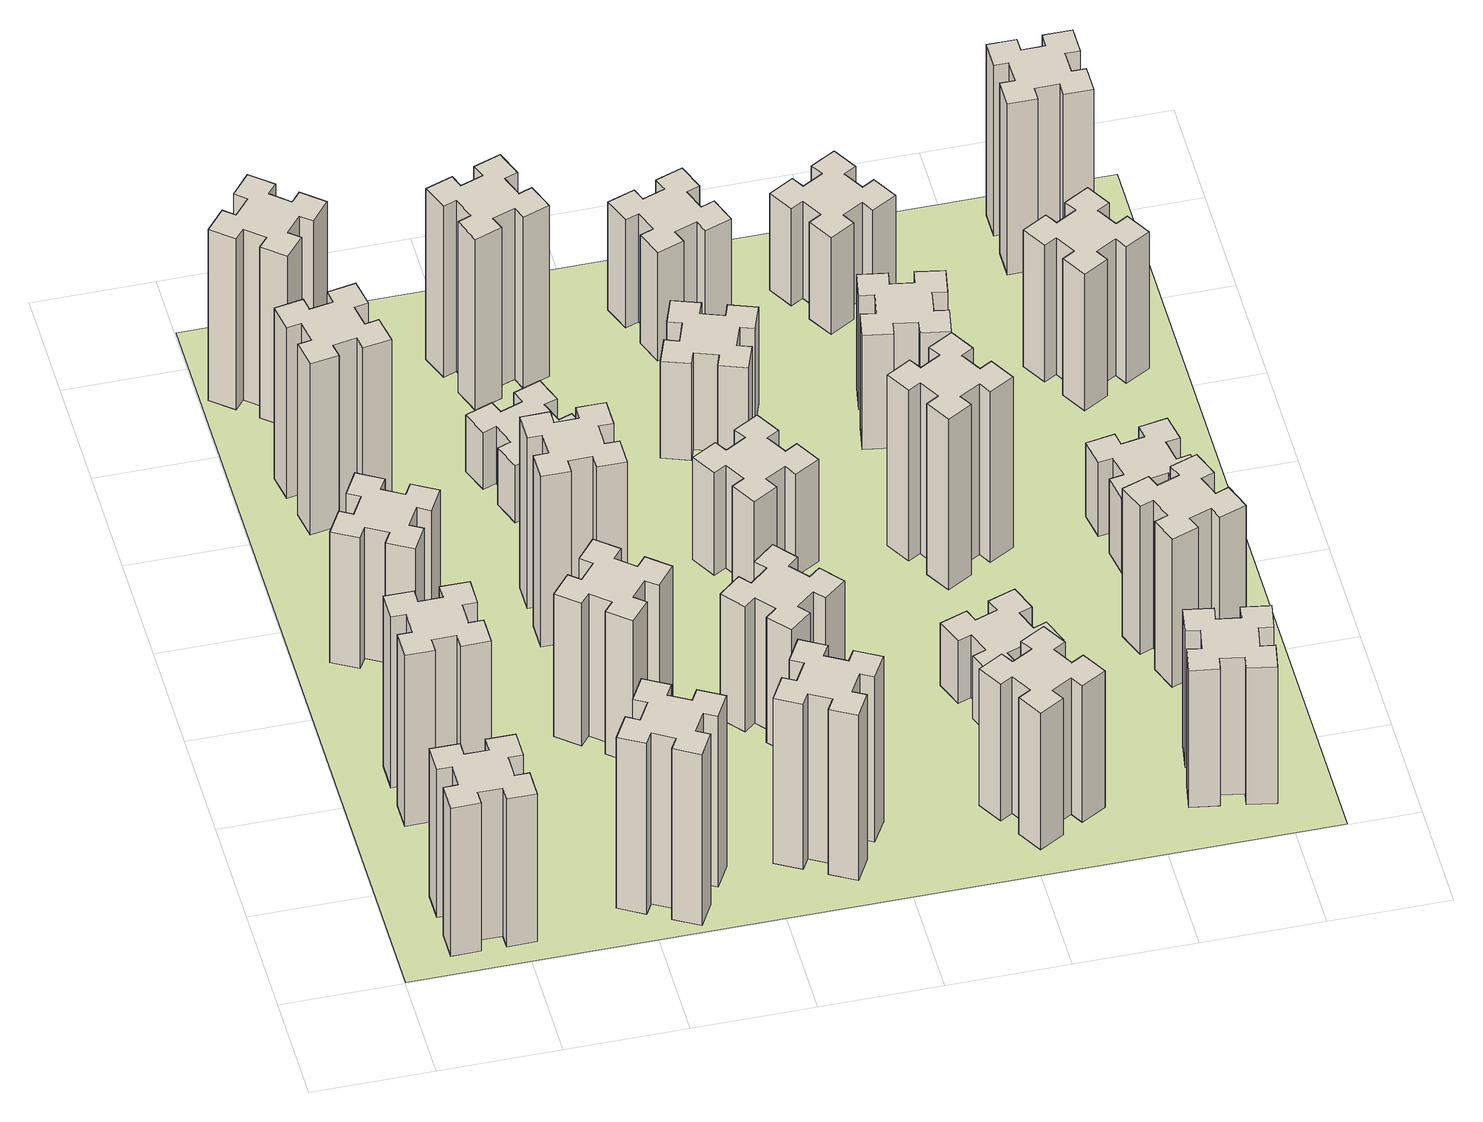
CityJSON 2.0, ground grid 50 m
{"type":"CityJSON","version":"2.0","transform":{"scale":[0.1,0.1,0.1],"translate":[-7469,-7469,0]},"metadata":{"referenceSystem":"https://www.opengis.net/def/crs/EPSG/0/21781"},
"CityObjects":{
"building1":{"type":"Building","attributes":{"class":"1000","function":"1000","usage":"1000","yearOfConstruction":2016,"roofType":"1000","measuredHeight":78,"storeysAboveGround":30,"storeysBelowGround":0},"geometry":[{"type":"Solid","lod":"1","boundaries":[[[[0,1,2,3,4,5,6,7,8,9,10,11,12,13,14,15,16,17,18,19]],[[17,16,20,21]],[[16,15,22,20]],[[15,14,23,22]],[[14,13,24,23]],[[13,12,25,24]],[[12,11,26,25]],[[11,10,27,26]],[[10,9,28,27]],[[9,8,29,28]],[[8,7,30,29]],[[7,6,31,30]],[[6,5,32,31]],[[5,4,33,32]],[[4,3,34,33]],[[3,2,35,34]],[[2,1,36,35]],[[1,0,37,36]],[[0,19,38,37]],[[19,18,39,38]],[[18,17,21,39]],[[24,25,26,27,28,29,30,31,32,33,34,35,36,37,38,39,21,20,22,23]]]]}]},
"building2":{"type":"Building","attributes":{"class":"1000","function":"1000","usage":"1000","yearOfConstruction":2016,"roofType":"1000","measuredHeight":90,"storeysAboveGround":30,"storeysBelowGround":0},"geometry":[{"type":"Solid","lod":"1","boundaries":[[[[40,41,42,43,44,45,46,47,48,49,50,51,52,53,54,55,56,57,58,59]],[[57,56,60,61]],[[56,55,62,60]],[[55,54,63,62]],[[54,53,64,63]],[[53,52,65,64]],[[52,51,66,65]],[[51,50,67,66]],[[50,49,68,67]],[[49,48,69,68]],[[48,47,70,69]],[[47,46,71,70]],[[46,45,72,71]],[[45,44,73,72]],[[44,43,74,73]],[[43,42,75,74]],[[42,41,76,75]],[[41,40,77,76]],[[40,59,78,77]],[[59,58,79,78]],[[58,57,61,79]],[[64,65,66,67,68,69,70,71,72,73,74,75,76,77,78,79,61,60,62,63]]]]}]},
"building3":{"type":"Building","attributes":{"class":"1000","function":"1000","usage":"1000","yearOfConstruction":2016,"roofType":"1000","measuredHeight":69,"storeysAboveGround":30,"storeysBelowGround":0},"geometry":[{"type":"Solid","lod":"1","boundaries":[[[[80,81,82,83,84,85,86,87,88,89,90,91,92,93,94,95,96,97,98,99]],[[97,96,100,101]],[[96,95,102,100]],[[95,94,103,102]],[[94,93,104,103]],[[93,92,105,104]],[[92,91,106,105]],[[91,90,107,106]],[[90,89,108,107]],[[89,88,109,108]],[[88,87,110,109]],[[87,86,111,110]],[[86,85,112,111]],[[85,84,113,112]],[[84,83,114,113]],[[83,82,115,114]],[[82,81,116,115]],[[81,80,117,116]],[[80,99,118,117]],[[99,98,119,118]],[[98,97,101,119]],[[104,105,106,107,108,109,110,111,112,113,114,115,116,117,118,119,101,100,102,103]]]]}]},
"building4":{"type":"Building","attributes":{"class":"1000","function":"1000","usage":"1000","yearOfConstruction":2016,"roofType":"1000","measuredHeight":90,"storeysAboveGround":30,"storeysBelowGround":0},"geometry":[{"type":"Solid","lod":"1","boundaries":[[[[120,121,122,123,124,125,126,127,128,129,130,131,132,133,134,135,136,137,138,139]],[[137,136,140,141]],[[136,135,142,140]],[[135,134,143,142]],[[134,133,144,143]],[[133,132,145,144]],[[132,131,146,145]],[[131,130,147,146]],[[130,129,148,147]],[[129,128,149,148]],[[128,127,150,149]],[[127,126,151,150]],[[126,125,152,151]],[[125,124,153,152]],[[124,123,154,153]],[[123,122,155,154]],[[122,121,156,155]],[[121,120,157,156]],[[120,139,158,157]],[[139,138,159,158]],[[138,137,141,159]],[[144,145,146,147,148,149,150,151,152,153,154,155,156,157,158,159,141,140,142,143]]]]}]},
"building5":{"type":"Building","attributes":{"class":"1000","function":"1000","usage":"1000","yearOfConstruction":2016,"roofType":"1000","measuredHeight":90,"storeysAboveGround":30,"storeysBelowGround":0},"geometry":[{"type":"Solid","lod":"1","boundaries":[[[[160,161,162,163,164,165,166,167,168,169,170,171,172,173,174,175,176,177,178,179]],[[177,176,180,181]],[[176,175,182,180]],[[175,174,183,182]],[[174,173,184,183]],[[173,172,185,184]],[[172,171,186,185]],[[171,170,187,186]],[[170,169,188,187]],[[169,168,189,188]],[[168,167,190,189]],[[167,166,191,190]],[[166,165,192,191]],[[165,164,193,192]],[[164,163,194,193]],[[163,162,195,194]],[[162,161,196,195]],[[161,160,197,196]],[[160,179,198,197]],[[179,178,199,198]],[[178,177,181,199]],[[184,185,186,187,188,189,190,191,192,193,194,195,196,197,198,199,181,180,182,183]]]]}]},
"building6":{"type":"Building","attributes":{"class":"1000","function":"1000","usage":"1000","yearOfConstruction":2016,"roofType":"1000","measuredHeight":90,"storeysAboveGround":30,"storeysBelowGround":0},"geometry":[{"type":"Solid","lod":"1","boundaries":[[[[200,201,202,203,204,205,206,207,208,209,210,211,212,213,214,215,216,217,218,219]],[[217,216,220,221]],[[216,215,222,220]],[[215,214,223,222]],[[214,213,224,223]],[[213,212,225,224]],[[212,211,226,225]],[[211,210,227,226]],[[210,209,228,227]],[[209,208,229,228]],[[208,207,230,229]],[[207,206,231,230]],[[206,205,232,231]],[[205,204,233,232]],[[204,203,234,233]],[[203,202,235,234]],[[202,201,236,235]],[[201,200,237,236]],[[200,219,238,237]],[[219,218,239,238]],[[218,217,221,239]],[[224,225,226,227,228,229,230,231,232,233,234,235,236,237,238,239,221,220,222,223]]]]}]},
"building7":{"type":"Building","attributes":{"class":"1000","function":"1000","usage":"1000","yearOfConstruction":2016,"roofType":"1000","measuredHeight":75,"storeysAboveGround":30,"storeysBelowGround":0},"geometry":[{"type":"Solid","lod":"1","boundaries":[[[[240,241,242,243,244,245,246,247,248,249,250,251,252,253,254,255,256,257,258,259]],[[257,256,260,261]],[[256,255,262,260]],[[255,254,263,262]],[[254,253,264,263]],[[253,252,265,264]],[[252,251,266,265]],[[251,250,267,266]],[[250,249,268,267]],[[249,248,269,268]],[[248,247,270,269]],[[247,246,271,270]],[[246,245,272,271]],[[245,244,273,272]],[[244,243,274,273]],[[243,242,275,274]],[[242,241,276,275]],[[241,240,277,276]],[[240,259,278,277]],[[259,258,279,278]],[[258,257,261,279]],[[264,265,266,267,268,269,270,271,272,273,274,275,276,277,278,279,261,260,262,263]]]]}]},
"building8":{"type":"Building","attributes":{"class":"1000","function":"1000","usage":"1000","yearOfConstruction":2016,"roofType":"1000","measuredHeight":90,"storeysAboveGround":30,"storeysBelowGround":0},"geometry":[{"type":"Solid","lod":"1","boundaries":[[[[280,281,282,283,284,285,286,287,288,289,290,291,292,293,294,295,296,297,298,299]],[[297,296,300,301]],[[296,295,302,300]],[[295,294,303,302]],[[294,293,304,303]],[[293,292,305,304]],[[292,291,306,305]],[[291,290,307,306]],[[290,289,308,307]],[[289,288,309,308]],[[288,287,310,309]],[[287,286,311,310]],[[286,285,312,311]],[[285,284,313,312]],[[284,283,314,313]],[[283,282,315,314]],[[282,281,316,315]],[[281,280,317,316]],[[280,299,318,317]],[[299,298,319,318]],[[298,297,301,319]],[[304,305,306,307,308,309,310,311,312,313,314,315,316,317,318,319,301,300,302,303]]]]}]},
"building9":{"type":"Building","attributes":{"class":"1000","function":"1000","usage":"1000","yearOfConstruction":2016,"roofType":"1000","measuredHeight":87,"storeysAboveGround":30,"storeysBelowGround":0},"geometry":[{"type":"Solid","lod":"1","boundaries":[[[[320,321,322,323,324,325,326,327,328,329,330,331,332,333,334,335,336,337,338,339]],[[337,336,340,341]],[[336,335,342,340]],[[335,334,343,342]],[[334,333,344,343]],[[333,332,345,344]],[[332,331,346,345]],[[331,330,347,346]],[[330,329,348,347]],[[329,328,349,348]],[[328,327,350,349]],[[327,326,351,350]],[[326,325,352,351]],[[325,324,353,352]],[[324,323,354,353]],[[323,322,355,354]],[[322,321,356,355]],[[321,320,357,356]],[[320,339,358,357]],[[339,338,359,358]],[[338,337,341,359]],[[344,345,346,347,348,349,350,351,352,353,354,355,356,357,358,359,341,340,342,343]]]]}]},
"building10":{"type":"Building","attributes":{"class":"1000","function":"1000","usage":"1000","yearOfConstruction":2016,"roofType":"1000","measuredHeight":30,"storeysAboveGround":30,"storeysBelowGround":0},"geometry":[{"type":"Solid","lod":"1","boundaries":[[[[360,361,362,363,364,365,366,367,368,369,370,371,372,373,374,375,376,377,378,379]],[[377,376,380,381]],[[376,375,382,380]],[[375,374,383,382]],[[374,373,384,383]],[[373,372,385,384]],[[372,371,386,385]],[[371,370,387,386]],[[370,369,388,387]],[[369,368,389,388]],[[368,367,390,389]],[[367,366,391,390]],[[366,365,392,391]],[[365,364,393,392]],[[364,363,394,393]],[[363,362,395,394]],[[362,361,396,395]],[[361,360,397,396]],[[360,379,398,397]],[[379,378,399,398]],[[378,377,381,399]],[[384,385,386,387,388,389,390,391,392,393,394,395,396,397,398,399,381,380,382,383]]]]}]},
"building11":{"type":"Building","attributes":{"class":"1000","function":"1000","usage":"1000","yearOfConstruction":2016,"roofType":"1000","measuredHeight":90,"storeysAboveGround":30,"storeysBelowGround":0},"geometry":[{"type":"Solid","lod":"1","boundaries":[[[[400,401,402,403,404,405,406,407,408,409,410,411,412,413,414,415,416,417,418,419]],[[417,416,420,421]],[[416,415,422,420]],[[415,414,423,422]],[[414,413,424,423]],[[413,412,425,424]],[[412,411,426,425]],[[411,410,427,426]],[[410,409,428,427]],[[409,408,429,428]],[[408,407,430,429]],[[407,406,431,430]],[[406,405,432,431]],[[405,404,433,432]],[[404,403,434,433]],[[403,402,435,434]],[[402,401,436,435]],[[401,400,437,436]],[[400,419,438,437]],[[419,418,439,438]],[[418,417,421,439]],[[424,425,426,427,428,429,430,431,432,433,434,435,436,437,438,439,421,420,422,423]]]]}]},
"building12":{"type":"Building","attributes":{"class":"1000","function":"1000","usage":"1000","yearOfConstruction":2016,"roofType":"1000","measuredHeight":66,"storeysAboveGround":30,"storeysBelowGround":0},"geometry":[{"type":"Solid","lod":"1","boundaries":[[[[440,441,442,443,444,445,446,447,448,449,450,451,452,453,454,455,456,457,458,459]],[[457,456,460,461]],[[456,455,462,460]],[[455,454,463,462]],[[454,453,464,463]],[[453,452,465,464]],[[452,451,466,465]],[[451,450,467,466]],[[450,449,468,467]],[[449,448,469,468]],[[448,447,470,469]],[[447,446,471,470]],[[446,445,472,471]],[[445,444,473,472]],[[444,443,474,473]],[[443,442,475,474]],[[442,441,476,475]],[[441,440,477,476]],[[440,459,478,477]],[[459,458,479,478]],[[458,457,461,479]],[[464,465,466,467,468,469,470,471,472,473,474,475,476,477,478,479,461,460,462,463]]]]}]},
"building13":{"type":"Building","attributes":{"class":"1000","function":"1000","usage":"1000","yearOfConstruction":2016,"roofType":"1000","measuredHeight":54,"storeysAboveGround":30,"storeysBelowGround":0},"geometry":[{"type":"Solid","lod":"1","boundaries":[[[[480,481,482,483,484,485,486,487,488,489,490,491,492,493,494,495,496,497,498,499]],[[497,496,500,501]],[[496,495,502,500]],[[495,494,503,502]],[[494,493,504,503]],[[493,492,505,504]],[[492,491,506,505]],[[491,490,507,506]],[[490,489,508,507]],[[489,488,509,508]],[[488,487,510,509]],[[487,486,511,510]],[[486,485,512,511]],[[485,484,513,512]],[[484,483,514,513]],[[483,482,515,514]],[[482,481,516,515]],[[481,480,517,516]],[[480,499,518,517]],[[499,498,519,518]],[[498,497,501,519]],[[504,505,506,507,508,509,510,511,512,513,514,515,516,517,518,519,501,500,502,503]]]]}]},
"building14":{"type":"Building","attributes":{"class":"1000","function":"1000","usage":"1000","yearOfConstruction":2016,"roofType":"1000","measuredHeight":51,"storeysAboveGround":30,"storeysBelowGround":0},"geometry":[{"type":"Solid","lod":"1","boundaries":[[[[520,521,522,523,524,525,526,527,528,529,530,531,532,533,534,535,536,537,538,539]],[[537,536,540,541]],[[536,535,542,540]],[[535,534,543,542]],[[534,533,544,543]],[[533,532,545,544]],[[532,531,546,545]],[[531,530,547,546]],[[530,529,548,547]],[[529,528,549,548]],[[528,527,550,549]],[[527,526,551,550]],[[526,525,552,551]],[[525,524,553,552]],[[524,523,554,553]],[[523,522,555,554]],[[522,521,556,555]],[[521,520,557,556]],[[520,539,558,557]],[[539,538,559,558]],[[538,537,541,559]],[[544,545,546,547,548,549,550,551,552,553,554,555,556,557,558,559,541,540,542,543]]]]}]},
"building15":{"type":"Building","attributes":{"class":"1000","function":"1000","usage":"1000","yearOfConstruction":2016,"roofType":"1000","measuredHeight":72,"storeysAboveGround":30,"storeysBelowGround":0},"geometry":[{"type":"Solid","lod":"1","boundaries":[[[[560,561,562,563,564,565,566,567,568,569,570,571,572,573,574,575,576,577,578,579]],[[577,576,580,581]],[[576,575,582,580]],[[575,574,583,582]],[[574,573,584,583]],[[573,572,585,584]],[[572,571,586,585]],[[571,570,587,586]],[[570,569,588,587]],[[569,568,589,588]],[[568,567,590,589]],[[567,566,591,590]],[[566,565,592,591]],[[565,564,593,592]],[[564,563,594,593]],[[563,562,595,594]],[[562,561,596,595]],[[561,560,597,596]],[[560,579,598,597]],[[579,578,599,598]],[[578,577,581,599]],[[584,585,586,587,588,589,590,591,592,593,594,595,596,597,598,599,581,580,582,583]]]]}]},
"building16":{"type":"Building","attributes":{"class":"1000","function":"1000","usage":"1000","yearOfConstruction":2016,"roofType":"1000","measuredHeight":57,"storeysAboveGround":30,"storeysBelowGround":0},"geometry":[{"type":"Solid","lod":"1","boundaries":[[[[600,601,602,603,604,605,606,607,608,609,610,611,612,613,614,615,616,617,618,619]],[[617,616,620,621]],[[616,615,622,620]],[[615,614,623,622]],[[614,613,624,623]],[[613,612,625,624]],[[612,611,626,625]],[[611,610,627,626]],[[610,609,628,627]],[[609,608,629,628]],[[608,607,630,629]],[[607,606,631,630]],[[606,605,632,631]],[[605,604,633,632]],[[604,603,634,633]],[[603,602,635,634]],[[602,601,636,635]],[[601,600,637,636]],[[600,619,638,637]],[[619,618,639,638]],[[618,617,621,639]],[[624,625,626,627,628,629,630,631,632,633,634,635,636,637,638,639,621,620,622,623]]]]}]},
"building17":{"type":"Building","attributes":{"class":"1000","function":"1000","usage":"1000","yearOfConstruction":2016,"roofType":"1000","measuredHeight":33,"storeysAboveGround":30,"storeysBelowGround":0},"geometry":[{"type":"Solid","lod":"1","boundaries":[[[[640,641,642,643,644,645,646,647,648,649,650,651,652,653,654,655,656,657,658,659]],[[657,656,660,661]],[[656,655,662,660]],[[655,654,663,662]],[[654,653,664,663]],[[653,652,665,664]],[[652,651,666,665]],[[651,650,667,666]],[[650,649,668,667]],[[649,648,669,668]],[[648,647,670,669]],[[647,646,671,670]],[[646,645,672,671]],[[645,644,673,672]],[[644,643,674,673]],[[643,642,675,674]],[[642,641,676,675]],[[641,640,677,676]],[[640,659,678,677]],[[659,658,679,678]],[[658,657,661,679]],[[664,665,666,667,668,669,670,671,672,673,674,675,676,677,678,679,661,660,662,663]]]]}]},
"building18":{"type":"Building","attributes":{"class":"1000","function":"1000","usage":"1000","yearOfConstruction":2016,"roofType":"1000","measuredHeight":90,"storeysAboveGround":30,"storeysBelowGround":0},"geometry":[{"type":"Solid","lod":"1","boundaries":[[[[680,681,682,683,684,685,686,687,688,689,690,691,692,693,694,695,696,697,698,699]],[[697,696,700,701]],[[696,695,702,700]],[[695,694,703,702]],[[694,693,704,703]],[[693,692,705,704]],[[692,691,706,705]],[[691,690,707,706]],[[690,689,708,707]],[[689,688,709,708]],[[688,687,710,709]],[[687,686,711,710]],[[686,685,712,711]],[[685,684,713,712]],[[684,683,714,713]],[[683,682,715,714]],[[682,681,716,715]],[[681,680,717,716]],[[680,699,718,717]],[[699,698,719,718]],[[698,697,701,719]],[[704,705,706,707,708,709,710,711,712,713,714,715,716,717,718,719,701,700,702,703]]]]}]},
"building19":{"type":"Building","attributes":{"class":"1000","function":"1000","usage":"1000","yearOfConstruction":2016,"roofType":"1000","measuredHeight":60,"storeysAboveGround":30,"storeysBelowGround":0},"geometry":[{"type":"Solid","lod":"1","boundaries":[[[[720,721,722,723,724,725,726,727,728,729,730,731,732,733,734,735,736,737,738,739]],[[737,736,740,741]],[[736,735,742,740]],[[735,734,743,742]],[[734,733,744,743]],[[733,732,745,744]],[[732,731,746,745]],[[731,730,747,746]],[[730,729,748,747]],[[729,728,749,748]],[[728,727,750,749]],[[727,726,751,750]],[[726,725,752,751]],[[725,724,753,752]],[[724,723,754,753]],[[723,722,755,754]],[[722,721,756,755]],[[721,720,757,756]],[[720,739,758,757]],[[739,738,759,758]],[[738,737,741,759]],[[744,745,746,747,748,749,750,751,752,753,754,755,756,757,758,759,741,740,742,743]]]]}]},
"building20":{"type":"Building","attributes":{"class":"1000","function":"1000","usage":"1000","yearOfConstruction":2016,"roofType":"1000","measuredHeight":72,"storeysAboveGround":30,"storeysBelowGround":0},"geometry":[{"type":"Solid","lod":"1","boundaries":[[[[760,761,762,763,764,765,766,767,768,769,770,771,772,773,774,775,776,777,778,779]],[[777,776,780,781]],[[776,775,782,780]],[[775,774,783,782]],[[774,773,784,783]],[[773,772,785,784]],[[772,771,786,785]],[[771,770,787,786]],[[770,769,788,787]],[[769,768,789,788]],[[768,767,790,789]],[[767,766,791,790]],[[766,765,792,791]],[[765,764,793,792]],[[764,763,794,793]],[[763,762,795,794]],[[762,761,796,795]],[[761,760,797,796]],[[760,779,798,797]],[[779,778,799,798]],[[778,777,781,799]],[[784,785,786,787,788,789,790,791,792,793,794,795,796,797,798,799,781,780,782,783]]]]}]},
"building21":{"type":"Building","attributes":{"class":"1000","function":"1000","usage":"1000","yearOfConstruction":2016,"roofType":"1000","measuredHeight":51,"storeysAboveGround":30,"storeysBelowGround":0},"geometry":[{"type":"Solid","lod":"1","boundaries":[[[[800,801,802,803,804,805,806,807,808,809,810,811,812,813,814,815,816,817,818,819]],[[817,816,820,821]],[[816,815,822,820]],[[815,814,823,822]],[[814,813,824,823]],[[813,812,825,824]],[[812,811,826,825]],[[811,810,827,826]],[[810,809,828,827]],[[809,808,829,828]],[[808,807,830,829]],[[807,806,831,830]],[[806,805,832,831]],[[805,804,833,832]],[[804,803,834,833]],[[803,802,835,834]],[[802,801,836,835]],[[801,800,837,836]],[[800,819,838,837]],[[819,818,839,838]],[[818,817,821,839]],[[824,825,826,827,828,829,830,831,832,833,834,835,836,837,838,839,821,820,822,823]]]]}]},
"building22":{"type":"Building","attributes":{"class":"1000","function":"1000","usage":"1000","yearOfConstruction":2016,"roofType":"1000","measuredHeight":78,"storeysAboveGround":30,"storeysBelowGround":0},"geometry":[{"type":"Solid","lod":"1","boundaries":[[[[840,841,842,843,844,845,846,847,848,849,850,851,852,853,854,855,856,857,858,859]],[[857,856,860,861]],[[856,855,862,860]],[[855,854,863,862]],[[854,853,864,863]],[[853,852,865,864]],[[852,851,866,865]],[[851,850,867,866]],[[850,849,868,867]],[[849,848,869,868]],[[848,847,870,869]],[[847,846,871,870]],[[846,845,872,871]],[[845,844,873,872]],[[844,843,874,873]],[[843,842,875,874]],[[842,841,876,875]],[[841,840,877,876]],[[840,859,878,877]],[[859,858,879,878]],[[858,857,861,879]],[[864,865,866,867,868,869,870,871,872,873,874,875,876,877,878,879,861,860,862,863]]]]}]},
"building23":{"type":"Building","attributes":{"class":"1000","function":"1000","usage":"1000","yearOfConstruction":2016,"roofType":"1000","measuredHeight":39,"storeysAboveGround":30,"storeysBelowGround":0},"geometry":[{"type":"Solid","lod":"1","boundaries":[[[[880,881,882,883,884,885,886,887,888,889,890,891,892,893,894,895,896,897,898,899]],[[897,896,900,901]],[[896,895,902,900]],[[895,894,903,902]],[[894,893,904,903]],[[893,892,905,904]],[[892,891,906,905]],[[891,890,907,906]],[[890,889,908,907]],[[889,888,909,908]],[[888,887,910,909]],[[887,886,911,910]],[[886,885,912,911]],[[885,884,913,912]],[[884,883,914,913]],[[883,882,915,914]],[[882,881,916,915]],[[881,880,917,916]],[[880,899,918,917]],[[899,898,919,918]],[[898,897,901,919]],[[904,905,906,907,908,909,910,911,912,913,914,915,916,917,918,919,901,900,902,903]]]]}]},
"building24":{"type":"Building","attributes":{"class":"1000","function":"1000","usage":"1000","yearOfConstruction":2016,"roofType":"1000","measuredHeight":72,"storeysAboveGround":30,"storeysBelowGround":0},"geometry":[{"type":"Solid","lod":"1","boundaries":[[[[920,921,922,923,924,925,926,927,928,929,930,931,932,933,934,935,936,937,938,939]],[[937,936,940,941]],[[936,935,942,940]],[[935,934,943,942]],[[934,933,944,943]],[[933,932,945,944]],[[932,931,946,945]],[[931,930,947,946]],[[930,929,948,947]],[[929,928,949,948]],[[928,927,950,949]],[[927,926,951,950]],[[926,925,952,951]],[[925,924,953,952]],[[924,923,954,953]],[[923,922,955,954]],[[922,921,956,955]],[[921,920,957,956]],[[920,939,958,957]],[[939,938,959,958]],[[938,937,941,959]],[[944,945,946,947,948,949,950,951,952,953,954,955,956,957,958,959,941,940,942,943]]]]}]},
"building25":{"type":"Building","attributes":{"class":"1000","function":"1000","usage":"1000","yearOfConstruction":2016,"roofType":"1000","measuredHeight":90,"storeysAboveGround":30,"storeysBelowGround":0},"geometry":[{"type":"Solid","lod":"1","boundaries":[[[[960,961,962,963,964,965,966,967,968,969,970,971,972,973,974,975,976,977,978,979]],[[977,976,980,981]],[[976,975,982,980]],[[975,974,983,982]],[[974,973,984,983]],[[973,972,985,984]],[[972,971,986,985]],[[971,970,987,986]],[[970,969,988,987]],[[969,968,989,988]],[[968,967,990,989]],[[967,966,991,990]],[[966,965,992,991]],[[965,964,993,992]],[[964,963,994,993]],[[963,962,995,994]],[[962,961,996,995]],[[961,960,997,996]],[[960,979,998,997]],[[979,978,999,998]],[[978,977,981,999]],[[984,985,986,987,988,989,990,991,992,993,994,995,996,997,998,999,981,980,982,983]]]]}]},
"landuse1":{"type":"LandUse","attributes":{"name":"plot1","function":"1010"},"geometry":[{"type":"MultiSurface","lod":"1","boundaries":[[[1000,1001,1002,1003]]]}]}
},
"vertices":[
[265,325,0],[265,225,0],[205,225,0],[205,105,0],[325,105,0],[325,165,0],[425,165,0],[425,105,0],[545,105,0],[545,225,0],[485,225,0],[485,325,0],[545,325,0],[545,445,0],[425,445,0],[425,385,0],[325,385,0],[325,445,0],[205,445,0],[205,325,0],[325,385,780],[325,445,780],[425,385,780],[425,445,780],[545,445,780],[545,325,780],[485,325,780],[485,225,780],[545,225,780],[545,105,780],[425,105,780],[425,165,780],[325,165,780],[325,105,780],[205,105,780],[205,225,780],[265,225,780],[265,325,780],[205,325,780],[205,445,780],
[265,1065,0],[265,965,0],[205,965,0],[205,845,0],[325,845,0],[325,905,0],[425,905,0],[425,845,0],[545,845,0],[545,965,0],[485,965,0],[485,1065,0],[545,1065,0],[545,1185,0],[425,1185,0],[425,1125,0],[325,1125,0],[325,1185,0],[205,1185,0],[205,1065,0],[325,1125,900],[325,1185,900],[425,1125,900],[425,1185,900],[545,1185,900],[545,1065,900],[485,1065,900],[485,965,900],[545,965,900],[545,845,900],[425,845,900],[425,905,900],[325,905,900],[325,845,900],[205,845,900],[205,965,900],[265,965,900],[265,1065,900],[205,1065,900],[205,1185,900],
[474,1926,0],[387,1976,0],[417,2028,0],[313,2088,0],[253,1984,0],[305,1954,0],[255,1867,0],[203,1897,0],[143,1793,0],[247,1733,0],[277,1785,0],[364,1735,0],[334,1683,0],[438,1623,0],[498,1727,0],[446,1757,0],[496,1844,0],[548,1814,0],[608,1918,0],[504,1978,0],[496,1844,690],[548,1814,690],[446,1757,690],[498,1727,690],[438,1623,690],[334,1683,690],[364,1735,690],[277,1785,690],[247,1733,690],[143,1793,690],[203,1897,690],[255,1867,690],[305,1954,690],[253,1984,690],[313,2088,690],[417,2028,690],[387,1976,690],[474,1926,690],[504,1978,690],[608,1918,690],
[405,2812,0],[307,2795,0],[297,2854,0],[178,2833,0],[199,2715,0],[258,2725,0],[276,2627,0],[217,2617,0],[237,2498,0],[356,2519,0],[345,2578,0],[444,2596,0],[454,2537,0],[572,2557,0],[551,2676,0],[492,2665,0],[475,2764,0],[534,2774,0],[513,2892,0],[395,2871,0],[475,2764,900],[534,2774,900],[492,2665,900],[551,2676,900],[572,2557,900],[454,2537,900],[444,2596,900],[345,2578,900],[356,2519,900],[237,2498,900],[217,2617,900],[276,2627,900],[258,2725,900],[199,2715,900],[178,2833,900],[297,2854,900],[307,2795,900],[405,2812,900],[395,2871,900],[513,2892,900],
[1214,346,0],[1127,396,0],[1157,448,0],[1053,508,0],[993,404,0],[1045,374,0],[995,287,0],[943,317,0],[883,213,0],[987,153,0],[1017,205,0],[1104,155,0],[1074,103,0],[1178,43,0],[1238,147,0],[1186,177,0],[1236,264,0],[1288,234,0],[1348,338,0],[1244,398,0],[1236,264,900],[1288,234,900],[1186,177,900],[1238,147,900],[1178,43,900],[1074,103,900],[1104,155,900],[1017,205,900],[987,153,900],[883,213,900],[943,317,900],[995,287,900],[1045,374,900],[993,404,900],[1053,508,900],[1157,448,900],[1127,396,900],[1214,346,900],[1244,398,900],[1348,338,900],
[384,3387,0],[308,3452,0],[346,3498,0],[254,3575,0],[177,3483,0],[223,3444,0],[159,3368,0],[113,3406,0],[36,3314,0],[128,3237,0],[166,3283,0],[243,3219,0],[204,3173,0],[296,3096,0],[373,3188,0],[327,3226,0],[392,3303,0],[438,3264,0],[515,3356,0],[423,3433,0],[392,3303,900],[438,3264,900],[327,3226,900],[373,3188,900],[296,3096,900],[204,3173,900],[243,3219,900],[166,3283,900],[128,3237,900],[36,3314,900],[113,3406,900],[159,3368,900],[223,3444,900],[177,3483,900],[254,3575,900],[346,3498,900],[308,3452,900],[384,3387,900],[423,3433,900],[515,3356,900],
[1224,1267,0],[1148,1332,0],[1186,1378,0],[1094,1455,0],[1017,1363,0],[1063,1324,0],[999,1248,0],[953,1286,0],[876,1194,0],[968,1117,0],[1006,1163,0],[1083,1099,0],[1044,1053,0],[1136,976,0],[1213,1068,0],[1167,1106,0],[1232,1183,0],[1278,1144,0],[1355,1236,0],[1263,1313,0],[1232,1183,750],[1278,1144,750],[1167,1106,750],[1213,1068,750],[1136,976,750],[1044,1053,750],[1083,1099,750],[1006,1163,750],[968,1117,750],[876,1194,750],[953,1286,750],[999,1248,750],[1063,1324,750],[1017,1363,750],[1094,1455,750],[1186,1378,750],[1148,1332,750],[1224,1267,750],[1263,1313,750],[1355,1236,750],
[1165,1965,0],[1065,1965,0],[1065,2025,0],[945,2025,0],[945,1905,0],[1005,1905,0],[1005,1805,0],[945,1805,0],[945,1685,0],[1065,1685,0],[1065,1745,0],[1165,1745,0],[1165,1685,0],[1285,1685,0],[1285,1805,0],[1225,1805,0],[1225,1905,0],[1285,1905,0],[1285,2025,0],[1165,2025,0],[1225,1905,900],[1285,1905,900],[1225,1805,900],[1285,1805,900],[1285,1685,900],[1165,1685,900],[1165,1745,900],[1065,1745,900],[1065,1685,900],[945,1685,900],[945,1805,900],[1005,1805,900],[1005,1905,900],[945,1905,900],[945,2025,900],[1065,2025,900],[1065,1965,900],[1165,1965,900],[1165,2025,900],[1285,2025,900],
[1657,305,0],[1744,255,0],[1714,203,0],[1818,143,0],[1878,247,0],[1826,277,0],[1876,364,0],[1928,334,0],[1988,438,0],[1884,498,0],[1854,446,0],[1767,496,0],[1797,548,0],[1693,608,0],[1633,504,0],[1685,474,0],[1635,387,0],[1583,417,0],[1523,313,0],[1627,253,0],[1635,387,870],[1583,417,870],[1685,474,870],[1633,504,870],[1693,608,870],[1797,548,870],[1767,496,870],[1854,446,870],[1884,498,870],[1988,438,870],[1928,334,870],[1876,364,870],[1826,277,870],[1878,247,870],[1818,143,870],[1714,203,870],[1744,255,870],[1657,305,870],[1627,253,870],[1523,313,870],
[1106,2475,0],[1200,2509,0],[1220,2453,0],[1333,2494,0],[1292,2607,0],[1236,2586,0],[1202,2680,0],[1258,2700,0],[1217,2813,0],[1104,2772,0],[1125,2716,0],[1031,2682,0],[1010,2738,0],[897,2697,0],[939,2584,0],[995,2605,0],[1029,2511,0],[973,2490,0],[1014,2377,0],[1127,2419,0],[1029,2511,300],[973,2490,300],[995,2605,300],[939,2584,300],[897,2697,300],[1010,2738,300],[1031,2682,300],[1125,2716,300],[1104,2772,300],[1217,2813,300],[1258,2700,300],[1202,2680,300],[1236,2586,300],[1292,2607,300],[1333,2494,300],[1220,2453,300],[1200,2509,300],[1106,2475,300],[1127,2419,300],[1014,2377,300],
[1125,3356,0],[1031,3322,0],[1010,3378,0],[897,3337,0],[939,3224,0],[995,3245,0],[1029,3151,0],[973,3130,0],[1014,3017,0],[1127,3059,0],[1106,3115,0],[1200,3149,0],[1220,3093,0],[1333,3134,0],[1292,3247,0],[1236,3226,0],[1202,3320,0],[1258,3340,0],[1217,3453,0],[1104,3412,0],[1202,3320,900],[1258,3340,900],[1236,3226,900],[1292,3247,900],[1333,3134,900],[1220,3093,900],[1200,3149,900],[1106,3115,900],[1127,3059,900],[1014,3017,900],[973,3130,900],[1029,3151,900],[995,3245,900],[939,3224,900],[897,3337,900],[1010,3378,900],[1031,3322,900],[1125,3356,900],[1104,3412,900],[1217,3453,900],
[1788,999,0],[1864,1063,0],[1903,1017,0],[1995,1094,0],[1918,1186,0],[1872,1148,0],[1807,1224,0],[1853,1263,0],[1776,1355,0],[1684,1278,0],[1723,1232,0],[1646,1167,0],[1608,1213,0],[1516,1136,0],[1593,1044,0],[1639,1083,0],[1703,1006,0],[1657,968,0],[1734,876,0],[1826,953,0],[1703,1006,660],[1657,968,660],[1639,1083,660],[1593,1044,660],[1516,1136,660],[1608,1213,660],[1646,1167,660],[1723,1232,660],[1684,1278,660],[1776,1355,660],[1853,1263,660],[1807,1224,660],[1872,1148,660],[1918,1186,660],[1995,1094,660],[1903,1017,660],[1864,1063,660],[1788,999,660],[1826,953,660],[1734,876,660],
[1844,2076,0],[1757,2026,0],[1727,2078,0],[1623,2018,0],[1683,1914,0],[1735,1944,0],[1785,1857,0],[1733,1827,0],[1793,1723,0],[1897,1783,0],[1867,1835,0],[1954,1885,0],[1984,1833,0],[2088,1893,0],[2028,1997,0],[1976,1967,0],[1926,2054,0],[1978,2084,0],[1918,2188,0],[1814,2128,0],[1926,2054,540],[1978,2084,540],[1976,1967,540],[2028,1997,540],[2088,1893,540],[1984,1833,540],[1954,1885,540],[1867,1835,540],[1897,1783,540],[1793,1723,540],[1733,1827,540],[1785,1857,540],[1735,1944,540],[1683,1914,540],[1623,2018,540],[1727,2078,540],[1757,2026,540],[1844,2076,540],[1814,2128,540],[1918,2188,540],
[1940,2782,0],[1846,2816,0],[1867,2872,0],[1754,2913,0],[1713,2800,0],[1769,2780,0],[1735,2686,0],[1679,2707,0],[1637,2594,0],[1750,2553,0],[1771,2609,0],[1865,2575,0],[1844,2519,0],[1957,2477,0],[1998,2590,0],[1942,2611,0],[1976,2705,0],[2032,2684,0],[2073,2797,0],[1960,2838,0],[1976,2705,510],[2032,2684,510],[1942,2611,510],[1998,2590,510],[1957,2477,510],[1844,2519,510],[1865,2575,510],[1771,2609,510],[1750,2553,510],[1637,2594,510],[1679,2707,510],[1735,2686,510],[1769,2780,510],[1713,2800,510],[1754,2913,510],[1867,2872,510],[1846,2816,510],[1940,2782,510],[1960,2838,510],[2073,2797,510],
[2475,364,0],[2525,277,0],[2473,247,0],[2533,143,0],[2637,203,0],[2607,255,0],[2694,305,0],[2724,253,0],[2828,313,0],[2768,417,0],[2716,387,0],[2666,474,0],[2718,504,0],[2658,608,0],[2554,548,0],[2584,496,0],[2497,446,0],[2467,498,0],[2363,438,0],[2423,334,0],[2497,446,720],[2467,498,720],[2584,496,720],[2554,548,720],[2658,608,720],[2718,504,720],[2666,474,720],[2716,387,720],[2768,417,720],[2828,313,720],[2724,253,720],[2694,305,720],[2607,255,720],[2637,203,720],[2533,143,720],[2473,247,720],[2525,277,720],[2475,364,720],[2423,334,720],[2363,438,720],
[1846,3215,0],[1940,3249,0],[1960,3193,0],[2073,3234,0],[2032,3347,0],[1976,3326,0],[1942,3420,0],[1998,3440,0],[1957,3553,0],[1844,3512,0],[1865,3456,0],[1771,3422,0],[1750,3478,0],[1637,3437,0],[1679,3324,0],[1735,3345,0],[1769,3251,0],[1713,3230,0],[1754,3117,0],[1867,3159,0],[1769,3251,570],[1713,3230,570],[1735,3345,570],[1679,3324,570],[1637,3437,570],[1750,3478,570],[1771,3422,570],[1865,3456,570],[1844,3512,570],[1957,3553,570],[1998,3440,570],[1942,3420,570],[1976,3326,570],[2032,3347,570],[2073,3234,570],[1960,3193,570],[1940,3249,570],[1846,3215,570],[1867,3159,570],[1754,3117,570],
[2716,1006,0],[2682,1100,0],[2738,1120,0],[2697,1233,0],[2584,1192,0],[2605,1136,0],[2511,1102,0],[2490,1158,0],[2377,1117,0],[2419,1004,0],[2475,1025,0],[2509,931,0],[2453,910,0],[2494,797,0],[2607,839,0],[2586,895,0],[2680,929,0],[2700,873,0],[2813,914,0],[2772,1027,0],[2680,929,330],[2700,873,330],[2586,895,330],[2607,839,330],[2494,797,330],[2453,910,330],[2509,931,330],[2475,1025,330],[2419,1004,330],[2377,1117,330],[2490,1158,330],[2511,1102,330],[2605,1136,330],[2584,1192,330],[2697,1233,330],[2738,1120,330],[2682,1100,330],[2716,1006,330],[2772,1027,330],[2813,914,330],
[2716,1867,0],[2666,1954,0],[2718,1984,0],[2658,2088,0],[2554,2028,0],[2584,1976,0],[2497,1926,0],[2467,1978,0],[2363,1918,0],[2423,1814,0],[2475,1844,0],[2525,1757,0],[2473,1727,0],[2533,1623,0],[2637,1683,0],[2607,1735,0],[2694,1785,0],[2724,1733,0],[2828,1793,0],[2768,1897,0],[2694,1785,900],[2724,1733,900],[2607,1735,900],[2637,1683,900],[2533,1623,900],[2473,1727,900],[2525,1757,900],[2475,1844,900],[2423,1814,900],[2363,1918,900],[2467,1978,900],[2497,1926,900],[2584,1976,900],[2554,2028,900],[2658,2088,900],[2718,1984,900],[2666,1954,900],[2716,1867,900],[2768,1897,900],[2828,1793,900],
[2527,2496,0],[2625,2478,0],[2615,2419,0],[2733,2398,0],[2754,2517,0],[2695,2527,0],[2712,2625,0],[2771,2615,0],[2792,2733,0],[2674,2754,0],[2664,2695,0],[2565,2712,0],[2576,2771,0],[2457,2792,0],[2437,2674,0],[2496,2664,0],[2478,2565,0],[2419,2576,0],[2398,2457,0],[2517,2437,0],[2478,2565,600],[2419,2576,600],[2496,2664,600],[2437,2674,600],[2457,2792,600],[2576,2771,600],[2565,2712,600],[2664,2695,600],[2674,2754,600],[2792,2733,600],[2771,2615,600],[2712,2625,600],[2695,2527,600],[2754,2517,600],[2733,2398,600],[2615,2419,600],[2625,2478,600],[2527,2496,600],[2517,2437,600],[2398,2457,600],
[3435,307,0],[3452,405,0],[3511,395,0],[3532,513,0],[3414,534,0],[3404,475,0],[3305,492,0],[3316,551,0],[3197,572,0],[3177,454,0],[3236,444,0],[3218,345,0],[3159,356,0],[3138,237,0],[3257,217,0],[3267,276,0],[3365,258,0],[3355,199,0],[3473,178,0],[3494,297,0],[3365,258,720],[3355,199,720],[3267,276,720],[3257,217,720],[3138,237,720],[3159,356,720],[3218,345,720],[3236,444,720],[3177,454,720],[3197,572,720],[3316,551,720],[3305,492,720],[3404,475,720],[3414,534,720],[3532,513,720],[3511,395,720],[3452,405,720],[3435,307,720],[3494,297,720],[3473,178,720],
[2616,3347,0],[2566,3434,0],[2618,3464,0],[2558,3568,0],[2454,3508,0],[2484,3456,0],[2397,3406,0],[2367,3458,0],[2263,3398,0],[2323,3294,0],[2375,3324,0],[2425,3237,0],[2373,3207,0],[2433,3103,0],[2537,3163,0],[2507,3215,0],[2594,3265,0],[2624,3213,0],[2728,3273,0],[2668,3377,0],[2594,3265,510],[2624,3213,510],[2507,3215,510],[2537,3163,510],[2433,3103,510],[2373,3207,510],[2425,3237,510],[2375,3324,510],[2323,3294,510],[2263,3398,510],[2367,3458,510],[2397,3406,510],[2484,3456,510],[2454,3508,510],[2558,3568,510],[2618,3464,510],[2566,3434,510],[2616,3347,510],[2668,3377,510],[2728,3273,510],
[3215,1125,0],[3249,1031,0],[3193,1010,0],[3234,897,0],[3347,939,0],[3326,995,0],[3420,1029,0],[3440,973,0],[3553,1014,0],[3512,1127,0],[3456,1106,0],[3422,1200,0],[3478,1220,0],[3437,1333,0],[3324,1292,0],[3345,1236,0],[3251,1202,0],[3230,1258,0],[3117,1217,0],[3159,1104,0],[3251,1202,780],[3230,1258,780],[3345,1236,780],[3324,1292,780],[3437,1333,780],[3478,1220,780],[3422,1200,780],[3456,1106,780],[3512,1127,780],[3553,1014,780],[3440,973,780],[3420,1029,780],[3326,995,780],[3347,939,780],[3234,897,780],[3193,1010,780],[3249,1031,780],[3215,1125,780],[3159,1104,780],[3117,1217,780],
[3365,1872,0],[3267,1855,0],[3257,1914,0],[3138,1893,0],[3159,1775,0],[3218,1785,0],[3236,1687,0],[3177,1677,0],[3197,1558,0],[3316,1579,0],[3305,1638,0],[3404,1656,0],[3414,1597,0],[3532,1617,0],[3511,1736,0],[3452,1725,0],[3435,1824,0],[3494,1834,0],[3473,1952,0],[3355,1931,0],[3435,1824,390],[3494,1834,390],[3452,1725,390],[3511,1736,390],[3532,1617,390],[3414,1597,390],[3404,1656,390],[3305,1638,390],[3316,1579,390],[3197,1558,390],[3177,1677,390],[3236,1687,390],[3218,1785,390],[3159,1775,390],[3138,1893,390],[3257,1914,390],[3267,1855,390],[3365,1872,390],[3355,1931,390],[3473,1952,390],
[3456,2707,0],[3406,2794,0],[3458,2824,0],[3398,2928,0],[3294,2868,0],[3324,2816,0],[3237,2766,0],[3207,2818,0],[3103,2758,0],[3163,2654,0],[3215,2684,0],[3265,2597,0],[3213,2567,0],[3273,2463,0],[3377,2523,0],[3347,2575,0],[3434,2625,0],[3464,2573,0],[3568,2633,0],[3508,2737,0],[3434,2625,720],[3464,2573,720],[3347,2575,720],[3377,2523,720],[3273,2463,720],[3213,2567,720],[3265,2597,720],[3215,2684,720],[3163,2654,720],[3103,2758,720],[3207,2818,720],[3237,2766,720],[3324,2816,720],[3294,2868,720],[3398,2928,720],[3458,2824,720],[3406,2794,720],[3456,2707,720],[3508,2737,720],[3568,2633,720],
[3285,3325,0],[3385,3325,0],[3385,3265,0],[3505,3265,0],[3505,3385,0],[3445,3385,0],[3445,3485,0],[3505,3485,0],[3505,3605,0],[3385,3605,0],[3385,3545,0],[3285,3545,0],[3285,3605,0],[3165,3605,0],[3165,3485,0],[3225,3485,0],[3225,3385,0],[3165,3385,0],[3165,3265,0],[3285,3265,0],[3225,3385,900],[3165,3385,900],[3225,3485,900],[3165,3485,900],[3165,3605,900],[3285,3605,900],[3285,3545,900],[3385,3545,900],[3385,3605,900],[3505,3605,900],[3505,3485,900],[3445,3485,900],[3445,3385,900],[3505,3385,900],[3505,3265,900],[3385,3265,900],[3385,3325,900],[3285,3325,900],[3285,3265,900],[3165,3265,900],
[5,3705,0],[3705,3705,0],[3705,5,0],[5,5,0]
]}
